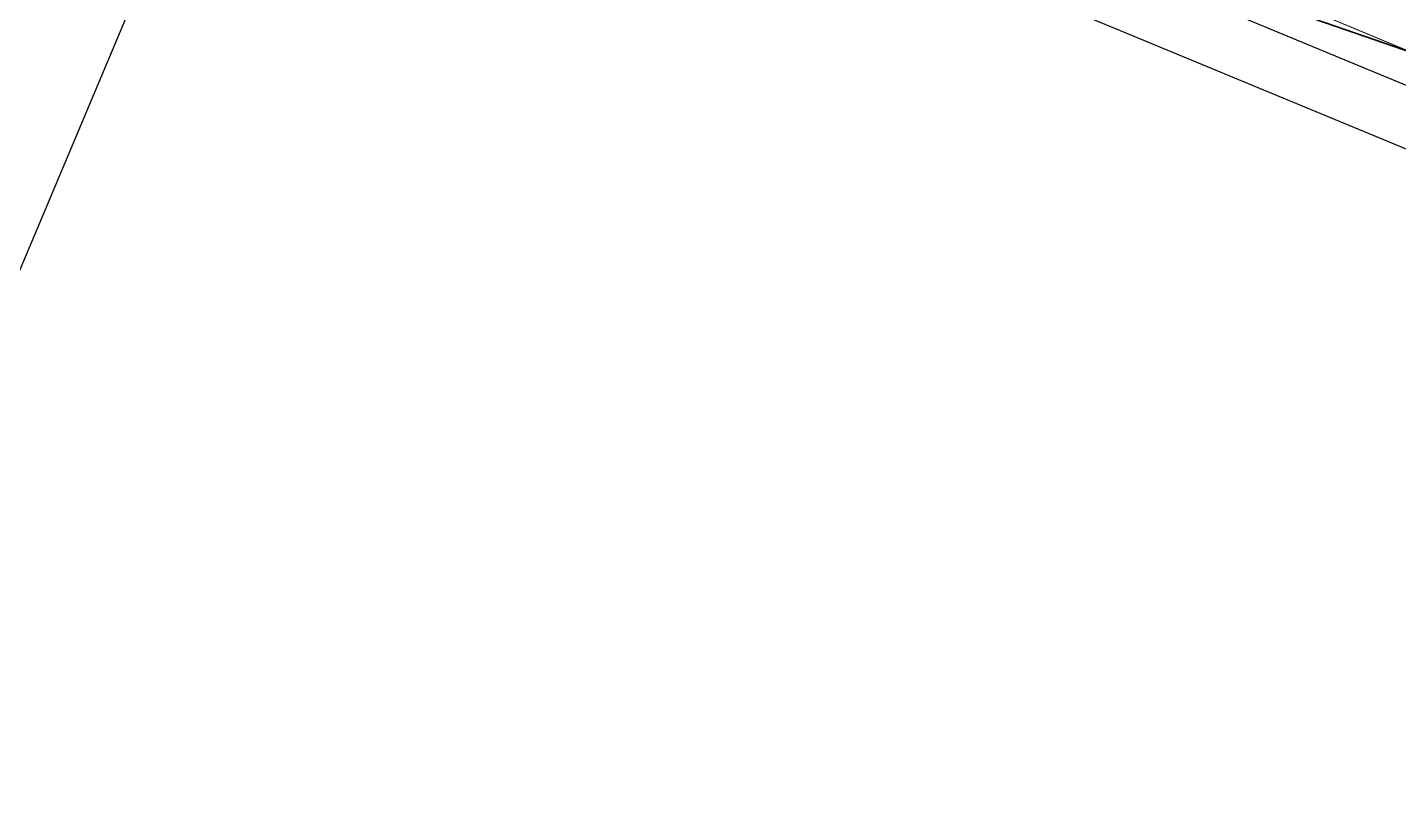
# Model space of a CAD drawing. Extents: x 529262 to 576451, y 2694391 to 2717535.
# Drawn here: x 566176.5 to 566316.5, y 2711197.2 to 2711277.2 of the extents above; entities that cross this region are included whole.
import ezdxf
from ezdxf.xclip import XClip

# ---------------------------------------------------------------- set-up
doc = ezdxf.new("R2010")
doc.units = 0
doc.header["$XCLIPFRAME"] = 0
doc.linetypes.add('ACAD_ISO12W100', pattern=[22, 12, -3, 0.5, -3, 0.5, -3])
for name, color, linetype in [('DLSS', 4, 'Continuous'), ('PP-COM', 7, 'Continuous'), ('RD-中线', 40, 'Continuous'), ('RD-红线', 7, 'Continuous')]:
    doc.layers.add(name, color=color, linetype=linetype)
doc.layers.add('控制界线1', color=30, linetype='ACAD_ISO12W100', lineweight=35)

# ---------------------------------------------------------------- blocks, each defined once
blk = doc.blocks.new('A$C19FD0107')
at = {"layer": 'RD-中线', "color": 8, "linetype": 'Continuous', "flags": 128}
blk.add_lwpolyline([(-4805.57, 16932.42), (-4501.85, 16806.65)], dxfattribs=at)
at = {"layer": 'RD-红线', "color": 8, "linetype": 'Continuous', "flags": 128}
for points in [[(-4780.3, 16915.46), (-4527.83, 16810.91), (-4525.58, 16809.98)], [(-4803.78, 16905.81), (-4891.51, 16697.38)]]:
    blk.add_lwpolyline(points, dxfattribs=at)

msp = doc.modelspace()

# ---------------------------------------------------------------- linework, layer by layer
at = {"layer": 'DLSS', "linetype": 'Continuous', "const_width": 0.1, "flags": 128}
msp.add_lwpolyline([(566317.826, 2711274.662), (566270.345, 2711294.44), (566236.416, 2711308.134), (566230.094, 2711310.748)], dxfattribs=at)
at = {"layer": '控制界线1', "color": 252, "linetype": 'Continuous', "flags": 128}
msp.add_lwpolyline([(566606.933, 2711087.702), (566644.711, 2711153.019), (566598.698, 2711283.071), (566496.002, 2711357.662), (566390.249, 2711365.689), (566217.966, 2711433.767), (566135.414, 2711495.399), (566100.815, 2711531.11), (566057.471, 2711541.747), (566041.502, 2711497.298), (566109.581, 2711415.474), (566178.415, 2711344.369), (566249.168, 2711298.339), (566348.438, 2711264.105), (566455.277, 2711261.066), (566502.459, 2711244.312), (566526.428, 2711223.352), (566516.162, 2711173.585), (566513.881, 2711148.132)], close=True, dxfattribs=at)
msp.add_lwpolyline([(566606.933, 2711087.702), (566644.711, 2711153.019), (566598.698, 2711283.071), (566496.002, 2711357.662), (566390.249, 2711365.689), (566217.966, 2711433.767), (566135.414, 2711495.399), (566100.815, 2711531.11), (566057.471, 2711541.747), (566041.502, 2711497.298), (566109.581, 2711415.474), (566178.415, 2711344.369), (566249.168, 2711298.339), (566348.438, 2711264.105), (566455.277, 2711261.066), (566502.459, 2711244.312), (566526.428, 2711223.352), (566516.162, 2711173.585), (566513.881, 2711148.132)], close=True, dxfattribs=at)
msp.add_lwpolyline([(566606.933, 2711087.702), (566644.711, 2711153.019), (566598.698, 2711283.071), (566496.002, 2711357.662), (566390.249, 2711365.689), (566217.966, 2711433.767), (566135.414, 2711495.399), (566100.815, 2711531.11), (566057.471, 2711541.747), (566041.502, 2711497.298), (566109.581, 2711415.474), (566178.415, 2711344.369), (566249.168, 2711298.339), (566348.438, 2711264.105), (566455.277, 2711261.066), (566502.459, 2711244.312), (566526.428, 2711223.352), (566516.162, 2711173.585), (566513.881, 2711148.132)], close=True, dxfattribs=at)

# ---------------------------------------------------------------- block references
at = {"layer": 'PP-COM'}
ref = msp.add_blockref('A$C19FD0107', (570997.993, 2694390.603), dxfattribs=at)
XClip(ref).set_block_clipping_path([(-9366.4383134884, 14428.6043910822), (-3328.4480743363, 17452.7484863754)])

doc.saveas('drawing.dxf')
